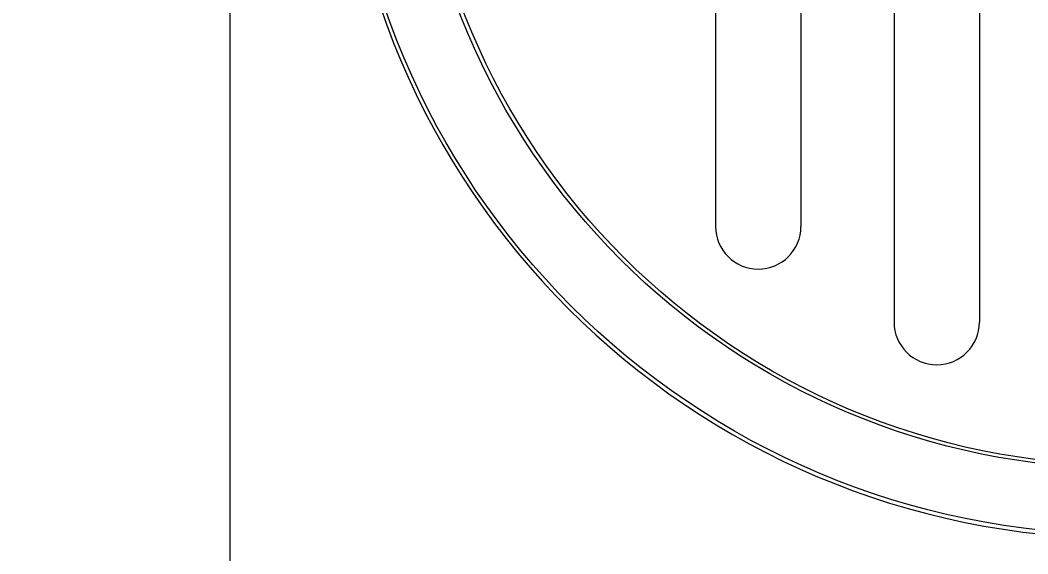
# Model space of a CAD drawing. Header units: millimetres. Extents: x 7371 to 278338, y -43753 to 35464.
# Drawn here: x 20281.1 to 20345.9, y 29010.1 to 29044.5 of the extents above; entities that cross this region are included whole.
import ezdxf
from ezdxf import colors
from ezdxf.entities.mleader import LeaderData, LeaderLine
from ezdxf.math import Vec2, Vec3

# ---------------------------------------------------------------- set-up
doc = ezdxf.new("R2010")
doc.units = ezdxf.units.MM
doc.header["$MEASUREMENT"] = 0
for name, color, linetype, lineweight in [('BENDA', 7, 'Continuous', 30), ('BIDANG', 7, 'Continuous', 13), ('DINDING', 1, 'Continuous', 20)]:
    doc.layers.add(name, color=color, linetype=linetype, lineweight=lineweight)
doc.styles.get("Standard").update_dxf_attribs({"font": 'arial.ttf'})

# ---------------------------------------------------------------- blocks, each defined once
blk = doc.blocks.new('_Dot')
at = {"color": 0, "linetype": 'ByBlock', "lineweight": -2}
blk.add_line((-0.5, 0), (-1, 0), dxfattribs=at)
at = {"color": 0, "linetype": 'ByBlock', "const_width": 0.5}
blk.add_lwpolyline([(-0.25, 0, 1), (0.25, 0, 1)], format="xyb", close=True, dxfattribs=at)
blk = doc.blocks.new('block 6')
at = {"layer": 'BIDANG', "color": 7, "lineweight": 9}
blk.add_open_spline([(37.4041, 28.0655), (37.4041, 30.5854), (35.3611, 32.6283), (32.8412, 32.6283), (30.3211, 32.6283), (28.2782, 30.5854), (28.2782, 28.0655), (28.2782, 25.5454), (30.3211, 23.5024), (32.8412, 23.5024), (35.3611, 23.5024), (37.4041, 25.5454), (37.4041, 28.0655), (37.4041, 28.0655), (37.4041, 28.0655), (37.4041, 28.0655)], degree=3, knots=[0, 0, 0, 0, 1, 1, 1, 2, 2, 2, 3, 3, 3, 4, 4, 4, 5, 5, 5, 5], dxfattribs=at)
blk = doc.blocks.new('block 7')
at = {"layer": 'BIDANG', "color": 7, "lineweight": 9}
blk.add_open_spline([(37.3659, 28.0655), (37.3659, 30.569), (35.3363, 32.5985), (32.8328, 32.5985), (30.3292, 32.5985), (28.2996, 30.569), (28.2996, 28.0655), (28.2996, 25.5619), (30.3292, 23.5324), (32.8328, 23.5324), (35.3363, 23.5324), (37.3659, 25.5619), (37.3659, 28.0655), (37.3659, 28.0655), (37.3659, 28.0655), (37.3659, 28.0655)], degree=3, knots=[0, 0, 0, 0, 1, 1, 1, 2, 2, 2, 3, 3, 3, 4, 4, 4, 5, 5, 5, 5], dxfattribs=at)
blk = doc.blocks.new('block 288')
at = {"layer": 'BENDA', "color": 7, "lineweight": 18}
blk.add_open_spline([(37.8258, 28.082), (37.8258, 30.8348), (35.594, 33.0664), (32.8412, 33.0664), (30.0883, 33.0664), (27.8567, 30.8348), (27.8567, 28.082), (27.8567, 25.329), (30.0883, 23.0976), (32.8412, 23.0976), (35.594, 23.0976), (37.8258, 25.329), (37.8258, 28.082), (37.8258, 28.082), (37.8258, 28.082), (37.8258, 28.082)], degree=3, knots=[0, 0, 0, 0, 1, 1, 1, 2, 2, 2, 3, 3, 3, 4, 4, 4, 5, 5, 5, 5], dxfattribs=at)
blk = doc.blocks.new('block 289')
at = {"layer": 'BENDA', "color": 7, "lineweight": 18}
blk.add_open_spline([(29.8256, 30.6841), (29.6748, 30.6841), (29.5527, 30.562), (29.5527, 30.4114), (29.5527, 30.2607), (29.6748, 30.1386), (29.8256, 30.1386)], degree=3, knots=[0, 0, 0, 0, 1, 1, 1, 2, 2, 2, 2], dxfattribs=at)
blk = doc.blocks.new('block 290')
at = {"layer": 'BENDA', "color": 7, "lineweight": 18}
blk.add_open_spline([(32.8412, 33.0912), (30.0747, 33.0912), (27.8319, 30.8486), (27.8319, 28.082), (27.8319, 25.3156), (30.0747, 23.0728), (32.8412, 23.0728)], degree=3, knots=[0, 0, 0, 0, 1, 1, 1, 2, 2, 2, 2], dxfattribs=at)
blk = doc.blocks.new('block 310')
at = {"layer": 'BENDA', "color": 7, "lineweight": 18}
blk.add_open_spline([(29.2142, 29.5434), (29.0635, 29.5434), (28.9414, 29.4213), (28.9414, 29.2706), (28.9414, 29.12), (29.0635, 28.9979), (29.2142, 28.9979)], degree=3, knots=[0, 0, 0, 0, 1, 1, 1, 2, 2, 2, 2], dxfattribs=at)
blk = doc.blocks.new('block 312')
at = {"layer": 'BENDA', "color": 7, "lineweight": 18}
blk.add_lwpolyline([(32.8412, 28.9979), (29.2142, 28.9979)], dxfattribs=at)
blk = doc.blocks.new('block 313')
at = {"layer": 'BENDA', "color": 7, "lineweight": 18}
blk.add_lwpolyline([(32.8412, 29.5434), (29.2142, 29.5434)], dxfattribs=at)
blk = doc.blocks.new('block 314')
at = {"layer": 'BENDA', "color": 7, "lineweight": 18}
blk.add_lwpolyline([(32.8412, 30.1386), (29.8256, 30.1386)], dxfattribs=at)
blk = doc.blocks.new('block 317')
at = {"layer": 'BENDA', "color": 7, "lineweight": 18}
blk.add_lwpolyline([(32.8412, 30.6841), (29.8256, 30.6841)], dxfattribs=at)
blk = doc.blocks.new('block 321')
at = {"layer": 'BENDA', "color": 7, "lineweight": 18}
blk.add_lwpolyline([(27.6335, 33.7855), (32.8412, 33.7855)], dxfattribs=at)
blk = doc.blocks.new('A$Cc35b3848')
at = {"layer": 'BENDA', "xscale": 0.0403253098287471, "yscale": 0.0403253098287471, "zscale": 0.0403253098287471}
for name in ['block 321', 'block 290', 'block 288', 'block 289', 'block 317', 'block 314', 'block 310', 'block 313', 'block 312']:
    blk.add_blockref(name, (-1.32433, -1.13242), dxfattribs=at)
at = {"layer": 'BIDANG', "xscale": 0.0403253098287471, "yscale": 0.0403253098287471, "zscale": 0.0403253098287471}
for name in ['block 6', 'block 7']:
    blk.add_blockref(name, (-1.32433, -1.13242), dxfattribs=at)

msp = doc.modelspace()

# ---------------------------------------------------------------- block references
at = {"layer": 'DINDING', "xscale": 249.8249897411127, "yscale": 249.8249897411127, "zscale": 249.8249897411127, "rotation": 90}
msp.add_blockref('A$Cc35b3848', (20352.046, 29061.555), dxfattribs=at)

# ---------------------------------------------------------------- leaders
ml = msp.add_multileader_mtext('Standard')
ml.set_content('\\A1;3/4"', color=256)
ml.set_leader_properties()
ml.set_arrow_properties(name='DOT')
ml.build(insert=Vec2(0, 0))
ml.multileader.update_dxf_attribs({"dogleg_length": 0.36, "arrow_head_size": 10})
ctx = ml.context
ctx.base_point, ctx.char_height, ctx.arrow_head_size, ctx.landing_gap_size, ctx.plane_origin = Vec3(20051.782, 29136.521), 100, 10, 0.09, Vec3(19711.618, 28859.708)
notes = []
notes.append((ctx, [(0, (1, 1, 0), (19836.252, 29136.521), (1, 0), 215.53, [(0, [(19711.618, 28859.708)], 0, [])])]))
ctx.mtext.insert, ctx.mtext.width, ctx.mtext.flow_direction = Vec3(20051.872, 29187.408), 39.59826, 5
for ctx, leaders in notes:
    for number, flags, end, landing, length, lines in leaders:
        leader = LeaderData()
        leader.index, (leader.has_last_leader_line, leader.has_dogleg_vector, leader.attachment_direction) = number, flags
        leader.last_leader_point, leader.dogleg_vector, leader.dogleg_length = Vec3(end), Vec3(landing), length
        for number, points, colour, breaks in lines:
            line = LeaderLine()
            line.index, line.vertices, line.color, line.breaks = number, Vec3.list(points), colors.encode_raw_color(colour), breaks
            leader.lines.append(line)
        ctx.leaders.append(leader)

doc.saveas('drawing.dxf')
